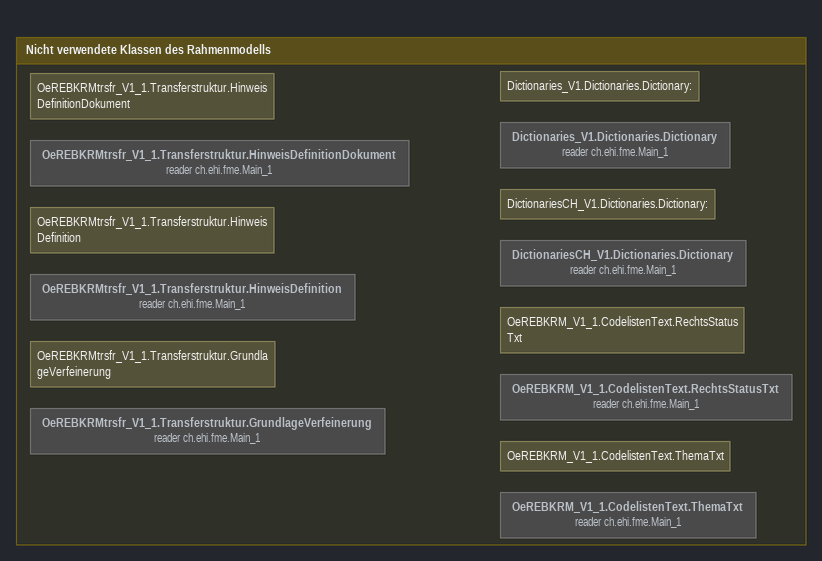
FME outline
Bookmark: Nicht verwendete Klassen des Rahmenmodells
Note: OeREBKRMtrsfr_V1_1.Transferstruktur.HinweisDefinitionDokument
OeREBKRMtrsfr_V1_1.Transferstruktur.HinweisDefinitionDokument (reader ch.ehi.fme.Main_1) [off]
Note: OeREBKRMtrsfr_V1_1.Transferstruktur.HinweisDefinition
OeREBKRMtrsfr_V1_1.Transferstruktur.HinweisDefinition (reader ch.ehi.fme.Main_1) [off]
Note: OeREBKRMtrsfr_V1_1.Transferstruktur.GrundlageVerfeinerung
OeREBKRMtrsfr_V1_1.Transferstruktur.GrundlageVerfeinerung (reader ch.ehi.fme.Main_1) [off]
Note: Dictionaries_V1.Dictionaries.Dictionary:
Dictionaries_V1.Dictionaries.Dictionary (reader ch.ehi.fme.Main_1) [off]
Note: DictionariesCH_V1.Dictionaries.Dictionary:
DictionariesCH_V1.Dictionaries.Dictionary (reader ch.ehi.fme.Main_1) [off]
Note: OeREBKRM_V1_1.CodelistenText.RechtsStatusTxt
OeREBKRM_V1_1.CodelistenText.RechtsStatusTxt (reader ch.ehi.fme.Main_1) [off]
Note: OeREBKRM_V1_1.CodelistenText.ThemaTxt
OeREBKRM_V1_1.CodelistenText.ThemaTxt (reader ch.ehi.fme.Main_1) [off]
